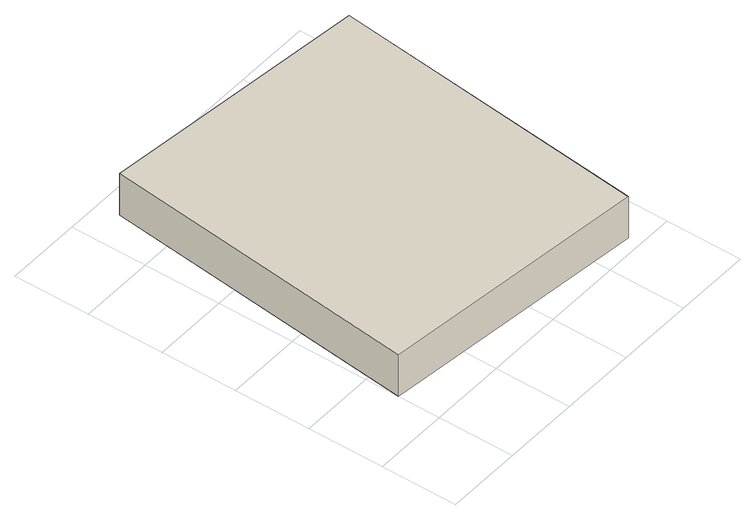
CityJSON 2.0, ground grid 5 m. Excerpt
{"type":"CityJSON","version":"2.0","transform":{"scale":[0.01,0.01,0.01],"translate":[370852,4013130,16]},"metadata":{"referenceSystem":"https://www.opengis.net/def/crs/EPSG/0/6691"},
"CityObjects":{
"building1":{"type":"Building","attributes":{"枝番":1,"利根川水系渡良瀬川洪水浸水想定区域（計画規模）.規模":"L1","利根川水系渡良瀬川洪水浸水想定区域（計画規模）.浸水ランク":"2","利根川水系渡良瀬川洪水浸水想定区域（計画規模）.浸水深":1.56,"利根川水系渡良瀬川洪水浸水想定区域（計画規模）.継続時間":23.2,"利根川水系渡良瀬川洪水浸水想定区域（想定最大規模）.規模":"L2","利根川水系渡良瀬川洪水浸水想定区域（想定最大規模）.浸水ランク":"2","利根川水系渡良瀬川洪水浸水想定区域（想定最大規模）.浸水深":2.67,"利根川水系渡良瀬川洪水浸水想定区域（想定最大規模）.継続時間":103.6,"利根川水系矢場川洪水浸水想定区域（想定最大規模）.規模":"L2","利根川水系矢場川洪水浸水想定区域（想定最大規模）.浸水ランク":"2","利根川水系矢場川洪水浸水想定区域（想定最大規模）.浸水深":1,"利根川水系矢場川洪水浸水想定区域（想定最大規模）.継続時間":19.2,"利根川水系多々良川洪水浸水想定区域（想定最大規模）.規模":"L2","利根川水系多々良川洪水浸水想定区域（想定最大規模）.浸水ランク":"2","利根川水系多々良川洪水浸水想定区域（想定最大規模）.浸水深":0.74,"利根川水系多々良川洪水浸水想定区域（想定最大規模）.継続時間":11.7,"利根川水系利根川洪水浸水想定区域（計画規模）.規模":"L1","利根川水系利根川洪水浸水想定区域（計画規模）.浸水ランク":"2","利根川水系利根川洪水浸水想定区域（計画規模）.浸水深":2.5,"利根川水系利根川洪水浸水想定区域（想定最大規模）.規模":"L2","利根川水系利根川洪水浸水想定区域（想定最大規模）.浸水ランク":"3","利根川水系利根川洪水浸水想定区域（想定最大規模）.浸水深":4.73,"usage":"451","measuredHeight":3.2,"BuildingDetails.prefecture":"10","BuildingDetails.city":"10207","BuildingDetails.surveyYear":2016},"geometry":[{"type":"Solid","lod":"1","boundaries":[[[[0,1,2,3]],[[2,4,5,3]],[[1,6,4,2]],[[0,7,6,1]],[[3,5,7,0]],[[4,6,7,5]]]]}]}
},
"vertices":[
[3,278,54],[235,2359,54],[1998,2162,54],[1765,82,54],[1998,2162,354],[1765,82,354],[235,2359,354],[3,278,354]
]}
